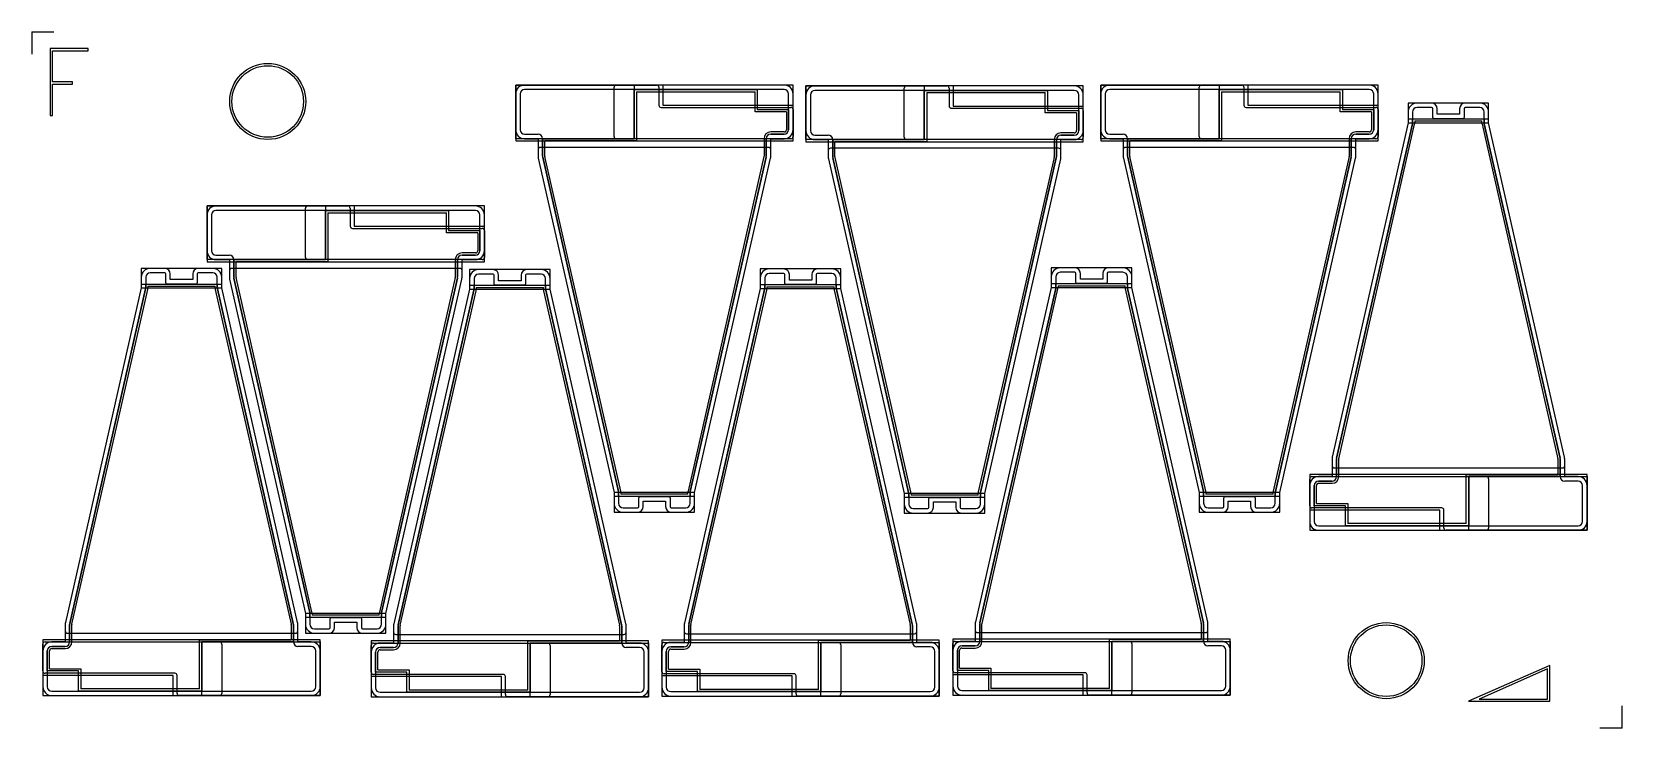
# Model space of a CAD drawing. Header units: millimetres. Extents: x 2.3 to 37.9, y 1.6 to 17.2.
import ezdxf

# ---------------------------------------------------------------- set-up
doc = ezdxf.new("R2010")
doc.units = ezdxf.units.MM
for name, color, linetype in [('COPPER_B', 211, 'Continuous'), ('HOLES', 30, 'Continuous'), ('MARKERS', 1, 'Continuous'), ('nonCond_adh_pvdf', 40, 'Continuous'), ('pvdf_raster', 112, 'Continuous'), ('PZT', 130, 'Continuous'), ('PZT_RASTER', 116, 'Continuous')]:
    doc.layers.add(name, color=color, linetype=linetype)

msp = doc.modelspace()

# ---------------------------------------------------------------- linework, layer by layer
at = {"layer": 'COPPER_B'}
for p, q in [((15.325, 14.813), (15.325, 15.913)), ((15.375, 15.963), (16.275, 15.963)), ((16.325, 15.913), (16.325, 15.513)), ((21.811, 14.794), (21.811, 15.894)), ((21.861, 15.944), (22.761, 15.944)), ((22.811, 15.894), (22.811, 15.494)), ((28.402, 14.813), (28.402, 15.913)), ((28.452, 15.963), (29.352, 15.963)), ((29.402, 15.913), (29.402, 15.513)), ((16.375, 15.463), (19.275, 15.463)), ((19.325, 15.413), (19.325, 14.813)), ((22.861, 15.444), (25.761, 15.444)), ((25.811, 15.394), (25.811, 14.794)), ((29.452, 15.463), (32.352, 15.463)), ((32.402, 15.413), (32.402, 14.813)), ((18.825, 14.763), (15.375, 14.763)), ((19.275, 14.763), (18.825, 14.763)), ((25.311, 14.744), (21.861, 14.744)), ((25.761, 14.744), (25.311, 14.744)), ((31.902, 14.763), (28.452, 14.763)), ((32.352, 14.763), (31.902, 14.763)), ((18.775, 14.568), (13.675, 14.568)), ((25.261, 14.55), (20.161, 14.55)), ((31.852, 14.569), (26.752, 14.569)), ((8.425, 12.109), (8.425, 13.209)), ((8.475, 13.259), (9.375, 13.259)), ((9.425, 13.209), (9.425, 12.809)), ((9.475, 12.759), (12.375, 12.759)), ((12.425, 12.709), (12.425, 12.109)), ((11.875, 11.864), (6.775, 11.864)), ((11.925, 12.059), (8.475, 12.059)), ((12.375, 12.059), (11.925, 12.059)), ((30.872, 6.559), (30.872, 7.159)), ((30.922, 7.209), (31.372, 7.209)), ((31.372, 7.209), (34.822, 7.209)), ((31.422, 7.403), (36.522, 7.403)), ((34.872, 7.159), (34.872, 6.059)), ((33.822, 6.509), (30.922, 6.509)), ((33.872, 6.059), (33.872, 6.459)), ((34.822, 6.009), (33.922, 6.009)), ((3.105, 3.709), (8.205, 3.709)), ((10.444, 3.682), (15.544, 3.682)), ((16.941, 3.696), (22.041, 3.696)), ((23.447, 3.721), (28.547, 3.721)), ((2.555, 2.864), (2.555, 3.464)), ((2.605, 3.514), (3.055, 3.514)), ((3.055, 3.514), (6.505, 3.514)), ((6.555, 3.464), (6.555, 2.364)), ((9.894, 2.837), (9.894, 3.437)), ((9.944, 3.487), (10.394, 3.487)), ((10.394, 3.487), (13.844, 3.487)), ((13.894, 3.437), (13.894, 2.337)), ((16.391, 2.852), (16.391, 3.452)), ((16.441, 3.502), (16.891, 3.502)), ((16.891, 3.502), (20.341, 3.502)), ((20.391, 3.452), (20.391, 2.352)), ((22.897, 2.876), (22.897, 3.476)), ((22.947, 3.526), (23.397, 3.526)), ((23.397, 3.526), (26.847, 3.526)), ((26.897, 3.476), (26.897, 2.376)), ((5.505, 2.814), (2.605, 2.814)), ((5.555, 2.364), (5.555, 2.764)), ((12.844, 2.787), (9.944, 2.787)), ((12.894, 2.337), (12.894, 2.737)), ((19.341, 2.802), (16.441, 2.802)), ((19.391, 2.352), (19.391, 2.752)), ((25.847, 2.826), (22.947, 2.826)), ((25.897, 2.376), (25.897, 2.776)), ((6.505, 2.314), (5.605, 2.314)), ((13.844, 2.287), (12.944, 2.287)), ((20.341, 2.302), (19.441, 2.302)), ((26.847, 2.326), (25.947, 2.326))]:
    msp.add_line(p, q, dxfattribs=at)
at = {"layer": 'COPPER_B', "linetype": 'Continuous', "lineweight": 25}
for p, q in [((33.072, 15.359), (33.072, 15.12)), ((34.672, 15.559), (33.272, 15.559)), ((34.872, 15.12), (34.872, 15.359)), ((33.072, 15.12), (31.376, 7.642)), ((36.567, 7.642), (34.872, 15.12)), ((13.625, 14.518), (13.625, 14.374)), ((13.63, 14.33), (15.325, 6.851)), ((17.125, 6.851), (18.82, 14.33)), ((18.825, 14.374), (18.825, 14.518)), ((20.111, 14.5), (20.111, 14.355)), ((20.116, 14.311), (21.811, 6.833)), ((23.611, 6.833), (25.306, 14.311)), ((25.311, 14.355), (25.311, 14.5)), ((26.702, 14.519), (26.702, 14.375)), ((26.707, 14.33), (28.402, 6.852)), ((30.202, 6.852), (31.897, 14.33)), ((31.902, 14.375), (31.902, 14.519)), ((6.355, 11.864), (4.955, 11.864)), ((6.725, 11.814), (6.725, 11.67)), ((11.925, 11.67), (11.925, 11.814)), ((13.694, 11.837), (12.294, 11.837)), ((20.191, 11.852), (18.791, 11.852)), ((26.697, 11.876), (25.297, 11.876)), ((4.755, 11.426), (3.06, 3.947)), ((4.755, 11.664), (4.755, 11.426)), ((6.555, 11.426), (6.555, 11.664)), ((8.25, 3.947), (6.555, 11.426)), ((6.73, 11.626), (8.425, 4.148)), ((10.225, 4.148), (11.92, 11.626)), ((12.094, 11.398), (10.399, 3.92)), ((12.094, 11.637), (12.094, 11.398)), ((13.894, 11.398), (13.894, 11.637)), ((15.589, 3.92), (13.894, 11.398)), ((18.591, 11.413), (16.896, 3.935)), ((18.591, 11.652), (18.591, 11.413)), ((20.391, 11.413), (20.391, 11.652)), ((22.086, 3.935), (20.391, 11.413)), ((25.097, 11.437), (23.402, 3.959)), ((25.097, 11.676), (25.097, 11.437)), ((26.897, 11.437), (26.897, 11.676)), ((28.592, 3.959), (26.897, 11.437)), ((31.372, 7.597), (31.372, 7.453)), ((36.572, 7.453), (36.572, 7.597)), ((15.325, 6.851), (15.325, 6.613)), ((17.125, 6.613), (17.125, 6.851)), ((21.811, 6.833), (21.811, 6.594)), ((23.611, 6.594), (23.611, 6.833)), ((28.402, 6.852), (28.402, 6.613)), ((30.202, 6.613), (30.202, 6.852)), ((15.525, 6.413), (16.925, 6.413)), ((28.602, 6.413), (30.002, 6.413)), ((22.011, 6.394), (23.411, 6.394)), ((8.425, 4.148), (8.425, 3.909)), ((10.225, 3.909), (10.225, 4.148)), ((23.397, 3.915), (23.397, 3.771)), ((28.597, 3.771), (28.597, 3.915)), ((3.055, 3.903), (3.055, 3.759)), ((8.255, 3.759), (8.255, 3.903)), ((8.625, 3.709), (10.025, 3.709)), ((10.394, 3.876), (10.394, 3.732)), ((15.594, 3.732), (15.594, 3.876)), ((16.891, 3.891), (16.891, 3.746)), ((22.091, 3.746), (22.091, 3.891))]:
    msp.add_line(p, q, dxfattribs=at)
at = {"layer": 'COPPER_B'}
for centre, start, end in [((15.375, 15.913), 90, 180), ((16.275, 15.913), 0, 90), ((21.861, 15.894), 90, 180), ((22.761, 15.894), 0, 90), ((28.452, 15.913), 90, 180), ((29.352, 15.913), 0, 90), ((16.375, 15.513), 180, 270), ((19.275, 15.413), 0, 90), ((22.861, 15.494), 180, 270), ((25.761, 15.394), 0, 90), ((29.452, 15.513), 180, 270), ((32.352, 15.413), 0, 90), ((15.375, 14.813), 180, 270), ((19.275, 14.813), 270, 0), ((21.861, 14.794), 180, 270), ((25.761, 14.794), 270, 0), ((28.452, 14.813), 180, 270), ((32.352, 14.813), 270, 0), ((18.775, 14.518), 0, 90), ((25.261, 14.5), 0, 90), ((31.852, 14.519), 0, 90), ((8.475, 13.209), 90, 180), ((9.375, 13.209), 0, 90), ((9.475, 12.809), 180, 270), ((12.375, 12.709), 0, 90), ((8.475, 12.109), 180, 270), ((12.375, 12.109), 270, 0), ((11.875, 11.814), 0, 90), ((30.922, 7.159), 90, 180), ((31.422, 7.453), 180, 270), ((34.822, 7.159), 0, 90), ((30.922, 6.559), 180, 270), ((33.822, 6.459), 0, 90), ((33.922, 6.059), 180, 270), ((34.822, 6.059), 270, 0), ((3.105, 3.759), 180, 270), ((10.444, 3.732), 180, 270), ((16.941, 3.746), 180, 270), ((23.447, 3.771), 180, 270), ((2.605, 3.464), 90, 180), ((6.505, 3.464), 0, 90), ((9.944, 3.437), 90, 180), ((13.844, 3.437), 0, 90), ((16.441, 3.452), 90, 180), ((20.341, 3.452), 0, 90), ((22.947, 3.476), 90, 180), ((26.847, 3.476), 0, 90), ((2.605, 2.864), 180, 270), ((16.441, 2.852), 180, 270), ((22.947, 2.876), 180, 270), ((5.505, 2.764), 0, 90), ((9.944, 2.837), 180, 270), ((12.844, 2.737), 0, 90), ((19.341, 2.752), 0, 90), ((25.847, 2.776), 0, 90), ((5.605, 2.364), 180, 270), ((6.505, 2.364), 270, 0), ((12.944, 2.337), 180, 270), ((13.844, 2.337), 270, 0), ((19.441, 2.352), 180, 270), ((20.341, 2.352), 270, 0), ((25.947, 2.376), 180, 270), ((26.847, 2.376), 270, 0)]:
    msp.add_arc(centre, 0.05, start, end, dxfattribs=at)
at = {"layer": 'COPPER_B', "linetype": 'Continuous', "lineweight": 25}
for centre, start, end in [((33.272, 15.359), 90, 180), ((34.672, 15.359), 0, 90), ((13.825, 14.374), 180, 192.7712), ((18.625, 14.374), 347.2288, 0), ((20.311, 14.355), 180, 192.7712), ((25.111, 14.355), 347.2288, 0), ((26.902, 14.375), 180, 192.7712), ((31.702, 14.375), 347.2288, 0), ((4.955, 11.664), 90, 180), ((6.355, 11.664), 0, 90), ((12.294, 11.637), 90, 180), ((13.694, 11.637), 0, 90), ((18.791, 11.652), 90, 180), ((20.191, 11.652), 0, 90), ((25.297, 11.676), 90, 180), ((26.697, 11.676), 0, 90), ((6.925, 11.67), 180, 192.7712), ((11.725, 11.67), 347.2288, 0), ((31.572, 7.597), 167.2288, 180), ((36.372, 7.597), 0, 12.7712), ((15.525, 6.613), 180, 270), ((16.925, 6.613), 270, 0), ((22.011, 6.594), 180, 270), ((23.411, 6.594), 270, 0), ((28.602, 6.613), 180, 270), ((30.002, 6.613), 270, 0), ((3.255, 3.903), 167.2288, 180), ((8.055, 3.903), 0, 12.7712), ((10.594, 3.876), 167.2288, 180), ((15.394, 3.876), 0, 12.7712), ((17.091, 3.891), 167.2288, 180), ((21.891, 3.891), 0, 12.7712), ((23.597, 3.915), 167.2288, 180), ((28.397, 3.915), 0, 12.7712), ((8.625, 3.909), 180, 270), ((10.025, 3.909), 270, 0)]:
    msp.add_arc(centre, 0.2, start, end, dxfattribs=at)
at = {"layer": 'COPPER_B', "lineweight": 25}
for centre, start, end in [((13.675, 14.518), 90, 180), ((20.161, 14.5), 90, 180), ((26.752, 14.519), 90, 180), ((6.775, 11.814), 90, 180), ((36.522, 7.453), 270, 0), ((8.205, 3.759), 270, 0), ((15.544, 3.732), 270, 0), ((22.041, 3.746), 270, 0), ((28.547, 3.771), 270, 0)]:
    msp.add_arc(centre, 0.05, start, end, dxfattribs=at)
at = {"layer": 'HOLES'}
for centre, radius in [((7.582, 15.595), 0.85), ((7.582, 15.595), 0.8), ((32.582, 3.095), 0.85), ((32.582, 3.095), 0.8)]:
    msp.add_circle(centre, radius, dxfattribs=at)
at = {"layer": 'MARKERS'}
for p, q in [((2.309, 17.153), (2.804, 17.153)), ((2.309, 17.153), (2.309, 16.651)), ((2.718, 16.781), (2.718, 15.281)), ((3.568, 16.781), (2.718, 16.781)), ((2.768, 16.031), (2.768, 16.731)), ((2.768, 16.731), (3.568, 16.731)), ((3.568, 16.731), (3.568, 16.781)), ((3.218, 16.031), (2.768, 16.031)), ((3.218, 15.981), (3.218, 16.031)), ((2.768, 15.281), (2.768, 15.981)), ((2.768, 15.981), (3.218, 15.981)), ((2.718, 15.281), (2.768, 15.281)), ((36.239, 2.986), (34.424, 2.186)), ((36.189, 2.909), (34.662, 2.236)), ((36.189, 2.236), (36.189, 2.909)), ((36.239, 2.186), (36.239, 2.986)), ((34.424, 2.186), (36.239, 2.186)), ((34.662, 2.236), (36.189, 2.236)), ((37.857, 1.585), (37.857, 2.085)), ((37.857, 1.585), (37.357, 1.585))]:
    msp.add_line(p, q, dxfattribs=at)
at = {"layer": 'nonCond_adh_pvdf'}
for p, q in [((13.125, 14.763), (13.125, 15.963)), ((13.125, 15.963), (15.77, 15.963)), ((15.77, 15.963), (15.77, 14.763)), ((19.325, 15.963), (16.415, 15.963)), ((16.415, 15.963), (16.415, 15.513)), ((19.325, 15.513), (19.325, 15.963)), ((19.611, 14.744), (19.611, 15.944)), ((19.611, 15.944), (22.256, 15.944)), ((22.256, 15.944), (22.256, 14.744)), ((25.811, 15.944), (22.901, 15.944)), ((22.901, 15.944), (22.901, 15.494)), ((25.811, 15.494), (25.811, 15.944)), ((26.202, 14.763), (26.202, 15.963)), ((26.202, 15.963), (28.847, 15.963)), ((28.847, 15.963), (28.847, 14.763)), ((32.402, 15.963), (29.492, 15.963)), ((29.492, 15.963), (29.492, 15.513)), ((32.402, 15.513), (32.402, 15.963)), ((16.415, 15.513), (19.325, 15.513)), ((22.901, 15.494), (25.811, 15.494)), ((29.492, 15.513), (32.402, 15.513)), ((15.77, 14.763), (13.125, 14.763)), ((22.256, 14.744), (19.611, 14.744)), ((28.847, 14.763), (26.202, 14.763)), ((6.225, 12.059), (6.225, 13.259)), ((6.225, 13.259), (8.87, 13.259)), ((8.87, 13.259), (8.87, 12.059)), ((12.425, 13.259), (9.514, 13.259)), ((9.514, 13.259), (9.514, 12.809)), ((12.425, 12.809), (12.425, 13.259)), ((9.514, 12.809), (12.425, 12.809)), ((8.87, 12.059), (6.225, 12.059)), ((34.427, 7.209), (37.072, 7.209)), ((34.427, 6.009), (34.427, 7.209)), ((37.072, 7.209), (37.072, 6.009)), ((33.782, 6.459), (30.872, 6.459)), ((30.872, 6.459), (30.872, 6.009)), ((33.782, 6.009), (33.782, 6.459)), ((30.872, 6.009), (33.782, 6.009)), ((37.072, 6.009), (34.427, 6.009)), ((6.11, 3.514), (8.755, 3.514)), ((6.11, 2.314), (6.11, 3.514)), ((8.755, 3.514), (8.755, 2.314)), ((13.449, 3.487), (16.094, 3.487)), ((13.449, 2.287), (13.449, 3.487)), ((16.094, 3.487), (16.094, 2.287)), ((19.946, 3.502), (22.591, 3.502)), ((19.946, 2.302), (19.946, 3.502)), ((22.591, 3.502), (22.591, 2.302)), ((26.452, 3.526), (29.097, 3.526)), ((26.452, 2.326), (26.452, 3.526)), ((29.097, 3.526), (29.097, 2.326)), ((5.465, 2.764), (2.555, 2.764)), ((2.555, 2.764), (2.555, 2.314)), ((5.465, 2.314), (5.465, 2.764)), ((12.804, 2.737), (9.894, 2.737)), ((9.894, 2.737), (9.894, 2.287)), ((12.804, 2.287), (12.804, 2.737)), ((19.301, 2.752), (16.391, 2.752)), ((16.391, 2.752), (16.391, 2.302)), ((19.301, 2.302), (19.301, 2.752)), ((25.808, 2.776), (22.897, 2.776)), ((22.897, 2.776), (22.897, 2.326)), ((25.808, 2.326), (25.808, 2.776)), ((2.555, 2.314), (5.465, 2.314)), ((8.755, 2.314), (6.11, 2.314)), ((9.894, 2.287), (12.804, 2.287)), ((16.094, 2.287), (13.449, 2.287)), ((16.391, 2.302), (19.301, 2.302)), ((22.591, 2.302), (19.946, 2.302)), ((22.897, 2.326), (25.808, 2.326)), ((29.097, 2.326), (26.452, 2.326))]:
    msp.add_line(p, q, dxfattribs=at)
for points in [[(33.072, 15.207), (34.872, 15.207), (34.872, 15.559), (33.072, 15.559)], [(4.755, 11.513), (6.555, 11.513), (6.555, 11.864), (4.755, 11.864)], [(12.094, 11.486), (13.894, 11.486), (13.894, 11.837), (12.094, 11.837)], [(18.591, 11.501), (20.391, 11.501), (20.391, 11.852), (18.591, 11.852)], [(25.097, 11.525), (26.897, 11.525), (26.897, 11.876), (25.097, 11.876)], [(17.125, 6.764), (15.325, 6.764), (15.325, 6.413), (17.125, 6.413)], [(30.202, 6.765), (28.402, 6.765), (28.402, 6.413), (30.202, 6.413)], [(23.611, 6.745), (21.811, 6.745), (21.811, 6.394), (23.611, 6.394)], [(10.225, 4.06), (8.425, 4.06), (8.425, 3.709), (10.225, 3.709)]]:
    msp.add_lwpolyline(points, close=True, dxfattribs=at)
at = {"layer": 'pvdf_raster', "linetype": 'Continuous', "lineweight": 25}
for p, q in [((15.77, 15.863), (18.525, 15.863)), ((15.825, 15.813), (18.475, 15.813)), ((22.256, 15.844), (25.011, 15.844)), ((22.311, 15.794), (24.961, 15.794)), ((28.847, 15.863), (31.602, 15.863)), ((28.902, 15.813), (31.552, 15.813)), ((19.175, 15.363), (19.175, 14.963)), ((19.225, 15.413), (19.225, 14.963)), ((25.661, 15.344), (25.661, 14.944)), ((25.711, 15.394), (25.711, 14.944)), ((32.252, 15.363), (32.252, 14.963)), ((32.302, 15.413), (32.302, 14.963)), ((31.474, 7.62), (33.169, 15.098)), ((31.523, 7.609), (33.218, 15.087)), ((33.172, 15.209), (34.772, 15.209)), ((33.172, 15.12), (33.172, 15.209)), ((33.222, 15.159), (34.722, 15.159)), ((34.725, 15.087), (36.42, 7.609)), ((34.772, 15.209), (34.772, 15.12)), ((34.774, 15.098), (36.469, 7.62)), ((13.725, 14.374), (13.725, 14.763)), ((13.775, 14.374), (13.775, 14.713)), ((18.675, 14.763), (18.675, 14.374)), ((18.725, 14.763), (18.725, 14.374)), ((19.125, 14.913), (18.825, 14.913)), ((19.125, 14.863), (18.825, 14.863)), ((20.211, 14.355), (20.211, 14.744)), ((20.261, 14.355), (20.261, 14.694)), ((25.161, 14.744), (25.161, 14.355)), ((25.211, 14.744), (25.211, 14.355)), ((25.611, 14.894), (25.311, 14.894)), ((25.611, 14.844), (25.311, 14.844)), ((26.802, 14.375), (26.802, 14.763)), ((26.852, 14.375), (26.852, 14.713)), ((31.752, 14.763), (31.752, 14.375)), ((31.802, 14.763), (31.802, 14.375)), ((32.202, 14.913), (31.902, 14.913)), ((32.202, 14.863), (31.902, 14.863)), ((15.423, 6.873), (13.728, 14.352)), ((15.471, 6.884), (13.776, 14.363)), ((18.674, 14.363), (16.979, 6.884)), ((18.723, 14.352), (17.028, 6.873)), ((21.908, 6.855), (20.213, 14.333)), ((21.957, 6.866), (20.262, 14.344)), ((25.16, 14.344), (23.465, 6.866)), ((25.208, 14.333), (23.513, 6.855)), ((28.499, 6.874), (26.804, 14.352)), ((28.548, 6.885), (26.853, 14.363)), ((31.751, 14.363), (30.056, 6.885)), ((31.799, 14.352), (30.104, 6.874)), ((8.87, 13.159), (11.625, 13.159)), ((8.925, 13.109), (11.575, 13.109)), ((12.275, 12.659), (12.275, 12.259)), ((12.325, 12.709), (12.325, 12.259)), ((12.225, 12.209), (11.925, 12.209)), ((12.225, 12.159), (11.925, 12.159)), ((6.825, 11.67), (6.825, 12.059)), ((6.875, 11.67), (6.875, 12.009)), ((11.775, 12.059), (11.775, 11.67)), ((11.825, 12.059), (11.825, 11.67)), ((3.158, 3.925), (4.853, 11.404)), ((3.206, 3.914), (4.901, 11.393)), ((4.855, 11.514), (6.455, 11.514)), ((4.855, 11.426), (4.855, 11.514)), ((4.905, 11.464), (6.405, 11.464)), ((6.409, 11.393), (8.104, 3.914)), ((6.455, 11.514), (6.455, 11.426)), ((6.458, 11.404), (8.153, 3.925)), ((8.522, 4.17), (6.827, 11.648)), ((8.571, 4.181), (6.876, 11.659)), ((11.773, 11.659), (10.078, 4.181)), ((11.822, 11.648), (10.127, 4.17)), ((10.496, 3.898), (12.192, 11.376)), ((12.194, 11.487), (13.794, 11.487)), ((12.194, 11.398), (12.194, 11.487)), ((12.244, 11.437), (13.744, 11.437)), ((13.794, 11.487), (13.794, 11.398)), ((13.796, 11.376), (15.492, 3.898)), ((16.993, 3.913), (18.688, 11.391)), ((17.042, 3.902), (18.737, 11.38)), ((18.691, 11.502), (20.291, 11.502)), ((18.691, 11.413), (18.691, 11.502)), ((18.741, 11.452), (20.241, 11.452)), ((20.244, 11.38), (21.939, 3.902)), ((20.291, 11.502), (20.291, 11.413)), ((20.293, 11.391), (21.988, 3.913)), ((23.5, 3.937), (25.195, 11.415)), ((23.549, 3.926), (25.244, 11.404)), ((25.197, 11.526), (26.797, 11.526)), ((25.197, 11.437), (25.197, 11.526)), ((25.247, 11.476), (26.747, 11.476)), ((26.751, 11.404), (28.446, 3.926)), ((26.797, 11.526), (26.797, 11.437)), ((26.8, 11.415), (28.495, 3.937)), ((10.545, 3.887), (12.24, 11.365)), ((13.748, 11.365), (15.443, 3.887)), ((31.472, 7.209), (31.472, 7.597)), ((31.522, 7.209), (31.522, 7.597)), ((36.422, 7.597), (36.422, 7.259)), ((36.472, 7.597), (36.472, 7.209)), ((15.425, 6.763), (15.425, 6.851)), ((17.025, 6.763), (15.425, 6.763)), ((16.975, 6.813), (15.475, 6.813)), ((17.025, 6.851), (17.025, 6.763)), ((21.911, 6.744), (21.911, 6.833)), ((23.461, 6.794), (21.961, 6.794)), ((23.511, 6.833), (23.511, 6.744)), ((28.502, 6.763), (28.502, 6.852)), ((30.102, 6.763), (28.502, 6.763)), ((30.052, 6.813), (28.552, 6.813)), ((30.102, 6.852), (30.102, 6.763)), ((30.972, 6.559), (30.972, 7.009)), ((31.022, 6.609), (31.022, 7.009)), ((31.072, 7.109), (31.372, 7.109)), ((31.072, 7.059), (31.372, 7.059)), ((23.511, 6.744), (21.911, 6.744)), ((34.427, 6.109), (31.672, 6.109)), ((34.372, 6.159), (31.722, 6.159)), ((8.525, 4.059), (8.525, 4.148)), ((10.125, 4.059), (8.525, 4.059)), ((10.075, 4.109), (8.575, 4.109)), ((10.125, 4.148), (10.125, 4.059)), ((23.497, 3.526), (23.497, 3.915)), ((23.547, 3.526), (23.547, 3.915)), ((28.447, 3.915), (28.447, 3.576)), ((28.497, 3.915), (28.497, 3.526)), ((3.155, 3.514), (3.155, 3.903)), ((3.205, 3.514), (3.205, 3.903)), ((8.105, 3.903), (8.105, 3.564)), ((8.155, 3.903), (8.155, 3.514)), ((10.494, 3.487), (10.494, 3.876)), ((10.544, 3.487), (10.544, 3.876)), ((15.444, 3.876), (15.444, 3.537)), ((15.494, 3.876), (15.494, 3.487)), ((16.991, 3.502), (16.991, 3.891)), ((17.041, 3.502), (17.041, 3.891)), ((21.941, 3.891), (21.941, 3.552)), ((21.991, 3.891), (21.991, 3.502)), ((2.655, 2.864), (2.655, 3.314)), ((2.705, 2.914), (2.705, 3.314)), ((2.755, 3.414), (3.055, 3.414)), ((2.755, 3.364), (3.055, 3.364)), ((9.994, 2.837), (9.994, 3.287)), ((10.044, 2.887), (10.044, 3.287)), ((10.094, 3.387), (10.394, 3.387)), ((10.094, 3.337), (10.394, 3.337)), ((16.491, 2.852), (16.491, 3.302)), ((16.541, 2.902), (16.541, 3.302)), ((16.591, 3.402), (16.891, 3.402)), ((16.591, 3.352), (16.891, 3.352)), ((22.997, 2.876), (22.997, 3.326)), ((23.047, 2.926), (23.047, 3.326)), ((23.097, 3.426), (23.397, 3.426)), ((23.097, 3.376), (23.397, 3.376)), ((6.11, 2.414), (3.355, 2.414)), ((6.055, 2.464), (3.405, 2.464)), ((13.449, 2.387), (10.694, 2.387)), ((13.394, 2.437), (10.744, 2.437)), ((19.946, 2.402), (17.191, 2.402)), ((19.891, 2.452), (17.241, 2.452)), ((26.452, 2.426), (23.697, 2.426)), ((26.397, 2.476), (23.747, 2.476))]:
    msp.add_line(p, q, dxfattribs=at)
at = {"layer": 'pvdf_raster'}
for p, q in [((15.77, 14.763), (15.77, 15.863)), ((15.825, 15.813), (15.825, 14.763)), ((18.475, 15.363), (18.475, 15.813)), ((18.525, 15.863), (18.525, 15.413)), ((22.256, 14.744), (22.256, 15.844)), ((22.311, 15.794), (22.311, 14.744)), ((24.961, 15.344), (24.961, 15.794)), ((25.011, 15.844), (25.011, 15.394)), ((28.847, 14.763), (28.847, 15.863)), ((28.902, 15.813), (28.902, 14.763)), ((31.552, 15.363), (31.552, 15.813)), ((31.602, 15.863), (31.602, 15.413)), ((19.175, 15.363), (18.475, 15.363)), ((18.525, 15.413), (19.225, 15.413)), ((25.661, 15.344), (24.961, 15.344)), ((25.011, 15.394), (25.711, 15.394)), ((32.252, 15.363), (31.552, 15.363)), ((31.602, 15.413), (32.302, 15.413)), ((33.222, 15.159), (33.222, 15.12)), ((34.722, 15.12), (34.722, 15.159)), ((13.725, 14.763), (15.77, 14.763)), ((15.825, 14.713), (13.775, 14.713)), ((15.825, 14.763), (15.825, 14.713)), ((20.211, 14.744), (22.256, 14.744)), ((22.311, 14.694), (20.261, 14.694)), ((22.311, 14.744), (22.311, 14.694)), ((26.802, 14.763), (28.847, 14.763)), ((28.902, 14.713), (26.852, 14.713)), ((28.902, 14.763), (28.902, 14.713)), ((8.87, 12.059), (8.87, 13.159)), ((11.625, 13.159), (11.625, 12.709)), ((8.925, 13.109), (8.925, 12.059)), ((11.575, 12.659), (11.575, 13.109)), ((12.275, 12.659), (11.575, 12.659)), ((11.625, 12.709), (12.325, 12.709)), ((6.825, 12.059), (8.87, 12.059)), ((8.925, 12.009), (6.875, 12.009)), ((8.925, 12.059), (8.925, 12.009)), ((4.905, 11.464), (4.905, 11.426)), ((6.405, 11.426), (6.405, 11.464)), ((12.244, 11.437), (12.244, 11.398)), ((13.744, 11.398), (13.744, 11.437)), ((18.741, 11.452), (18.741, 11.413)), ((20.241, 11.413), (20.241, 11.452)), ((25.247, 11.476), (25.247, 11.437)), ((26.747, 11.437), (26.747, 11.476)), ((34.372, 7.209), (34.372, 7.259)), ((34.372, 7.259), (36.422, 7.259)), ((34.372, 6.159), (34.372, 7.209)), ((36.472, 7.209), (34.427, 7.209)), ((34.427, 7.209), (34.427, 6.109)), ((15.475, 6.851), (15.475, 6.813)), ((16.975, 6.813), (16.975, 6.851)), ((21.961, 6.833), (21.961, 6.794)), ((23.461, 6.794), (23.461, 6.833)), ((28.552, 6.852), (28.552, 6.813)), ((30.052, 6.813), (30.052, 6.852)), ((31.672, 6.559), (30.972, 6.559)), ((31.022, 6.609), (31.722, 6.609)), ((31.672, 6.109), (31.672, 6.559)), ((31.722, 6.609), (31.722, 6.159)), ((8.575, 4.148), (8.575, 4.109)), ((10.075, 4.109), (10.075, 4.148)), ((6.055, 3.514), (6.055, 3.564)), ((6.055, 3.564), (8.105, 3.564)), ((26.397, 3.526), (26.397, 3.576)), ((26.397, 3.576), (28.447, 3.576)), ((6.055, 2.464), (6.055, 3.514)), ((8.155, 3.514), (6.11, 3.514)), ((6.11, 3.514), (6.11, 2.414)), ((13.394, 3.487), (13.394, 3.537)), ((13.394, 3.537), (15.444, 3.537)), ((13.394, 2.437), (13.394, 3.487)), ((15.494, 3.487), (13.449, 3.487)), ((13.449, 3.487), (13.449, 2.387)), ((19.891, 3.502), (19.891, 3.552)), ((19.891, 3.552), (21.941, 3.552)), ((19.891, 2.452), (19.891, 3.502)), ((21.991, 3.502), (19.946, 3.502)), ((19.946, 3.502), (19.946, 2.402)), ((26.397, 2.476), (26.397, 3.526)), ((28.497, 3.526), (26.452, 3.526)), ((26.452, 3.526), (26.452, 2.426)), ((3.355, 2.864), (2.655, 2.864)), ((2.705, 2.914), (3.405, 2.914)), ((3.355, 2.414), (3.355, 2.864)), ((3.405, 2.914), (3.405, 2.464)), ((10.044, 2.887), (10.744, 2.887)), ((10.744, 2.887), (10.744, 2.437)), ((17.191, 2.852), (16.491, 2.852)), ((16.541, 2.902), (17.241, 2.902)), ((17.191, 2.402), (17.191, 2.852)), ((17.241, 2.902), (17.241, 2.452)), ((23.697, 2.876), (22.997, 2.876)), ((23.047, 2.926), (23.747, 2.926)), ((23.697, 2.426), (23.697, 2.876)), ((23.747, 2.926), (23.747, 2.476)), ((10.694, 2.837), (9.994, 2.837)), ((10.694, 2.387), (10.694, 2.837))]:
    msp.add_line(p, q, dxfattribs=at)
at = {"layer": 'pvdf_raster', "linetype": 'Continuous', "lineweight": 25}
for centre, radius, start, end in [((19.125, 14.963), 0.1, 270, 0), ((19.125, 14.963), 0.05, 270, 0), ((25.611, 14.944), 0.1, 270, 0), ((25.611, 14.944), 0.05, 270, 0), ((32.202, 14.963), 0.1, 270, 0), ((32.202, 14.963), 0.05, 270, 0), ((33.072, 15.12), 0.1, 347.2288, 0), ((33.072, 15.12), 0.15, 347.2288, 0), ((34.872, 15.12), 0.15, 180, 192.7712), ((34.872, 15.12), 0.1, 180, 192.7712), ((18.825, 14.763), 0.15, 90, 180), ((18.825, 14.763), 0.1, 90, 180), ((25.311, 14.744), 0.15, 90, 180), ((25.311, 14.744), 0.1, 90, 180), ((31.902, 14.763), 0.15, 90, 180), ((31.902, 14.763), 0.1, 90, 180), ((13.825, 14.374), 0.1, 180, 192.7712), ((13.825, 14.374), 0.05, 180, 192.7712), ((18.625, 14.374), 0.05, 347.2288, 0), ((18.625, 14.374), 0.1, 347.2288, 0), ((20.311, 14.355), 0.1, 180, 192.7712), ((20.311, 14.355), 0.05, 180, 192.7712), ((25.111, 14.355), 0.05, 347.2288, 0), ((25.111, 14.355), 0.1, 347.2288, 0), ((26.902, 14.375), 0.1, 180, 192.7712), ((26.902, 14.375), 0.05, 180, 192.7712), ((31.702, 14.375), 0.05, 347.2288, 0), ((31.702, 14.375), 0.1, 347.2288, 0), ((11.925, 12.059), 0.15, 90, 180), ((11.925, 12.059), 0.1, 90, 180), ((12.225, 12.259), 0.1, 270, 0), ((12.225, 12.259), 0.05, 270, 0), ((4.755, 11.426), 0.1, 347.2288, 0), ((4.755, 11.426), 0.15, 347.2288, 0), ((6.555, 11.426), 0.15, 180, 192.7712), ((6.555, 11.426), 0.1, 180, 192.7712), ((6.925, 11.67), 0.1, 180, 192.7712), ((6.925, 11.67), 0.05, 180, 192.7712), ((11.725, 11.67), 0.05, 347.2288, 0), ((11.725, 11.67), 0.1, 347.2288, 0), ((12.094, 11.398), 0.1, 347.2288, 0), ((12.094, 11.398), 0.15, 347.2288, 0), ((13.894, 11.398), 0.15, 180, 192.7712), ((13.894, 11.398), 0.1, 180, 192.7712), ((18.591, 11.413), 0.1, 347.2288, 0), ((18.591, 11.413), 0.15, 347.2288, 0), ((20.391, 11.413), 0.15, 180, 192.7712), ((20.391, 11.413), 0.1, 180, 192.7712), ((25.097, 11.437), 0.1, 347.2288, 0), ((25.097, 11.437), 0.15, 347.2288, 0), ((26.897, 11.437), 0.15, 180, 192.7712), ((26.897, 11.437), 0.1, 180, 192.7712), ((31.572, 7.597), 0.1, 167.2288, 180), ((31.572, 7.597), 0.05, 167.2288, 180), ((36.372, 7.597), 0.05, 0, 12.7712), ((36.372, 7.597), 0.1, 0, 12.7712), ((31.372, 7.209), 0.1, 270, 0), ((31.372, 7.209), 0.15, 270, 0), ((15.325, 6.851), 0.1, 0, 12.7712), ((15.325, 6.851), 0.15, 0, 12.7712), ((17.125, 6.851), 0.15, 167.2288, 180), ((17.125, 6.851), 0.1, 167.2288, 180), ((21.811, 6.833), 0.1, 0, 12.7712), ((21.811, 6.833), 0.15, 0, 12.7712), ((23.611, 6.833), 0.15, 167.2288, 180), ((23.611, 6.833), 0.1, 167.2288, 180), ((28.402, 6.852), 0.1, 0, 12.7712), ((28.402, 6.852), 0.15, 0, 12.7712), ((30.202, 6.852), 0.15, 167.2288, 180), ((30.202, 6.852), 0.1, 167.2288, 180), ((31.072, 7.009), 0.1, 90, 180), ((31.072, 7.009), 0.05, 90, 180), ((3.255, 3.903), 0.1, 167.2288, 180), ((3.255, 3.903), 0.05, 167.2288, 180), ((8.055, 3.903), 0.05, 0, 12.7712), ((8.055, 3.903), 0.1, 0, 12.7712), ((8.425, 4.148), 0.1, 0, 12.7712), ((8.425, 4.148), 0.15, 0, 12.7712), ((10.225, 4.148), 0.15, 167.2288, 180), ((10.225, 4.148), 0.1, 167.2288, 180), ((17.091, 3.891), 0.1, 167.2288, 180), ((21.891, 3.891), 0.1, 0, 12.7712), ((23.597, 3.915), 0.1, 167.2288, 180), ((23.597, 3.915), 0.05, 167.2288, 180), ((28.397, 3.915), 0.05, 0, 12.7712), ((28.397, 3.915), 0.1, 0, 12.7712), ((10.594, 3.876), 0.1, 167.2288, 180), ((10.594, 3.876), 0.05, 167.2288, 180), ((15.394, 3.876), 0.05, 0, 12.7712), ((15.394, 3.876), 0.1, 0, 12.7712), ((17.091, 3.891), 0.05, 167.2288, 180), ((21.891, 3.891), 0.05, 0, 12.7712), ((2.755, 3.314), 0.1, 90, 180), ((2.755, 3.314), 0.05, 90, 180), ((3.055, 3.514), 0.1, 270, 0), ((3.055, 3.514), 0.15, 270, 0), ((10.094, 3.287), 0.1, 90, 180), ((10.094, 3.287), 0.05, 90, 180), ((10.394, 3.487), 0.1, 270, 0), ((10.394, 3.487), 0.15, 270, 0), ((16.591, 3.302), 0.1, 90, 180), ((16.591, 3.302), 0.05, 90, 180), ((16.891, 3.502), 0.1, 270, 0), ((16.891, 3.502), 0.15, 270, 0), ((23.097, 3.326), 0.1, 90, 180), ((23.097, 3.326), 0.05, 90, 180), ((23.397, 3.526), 0.1, 270, 0), ((23.397, 3.526), 0.15, 270, 0)]:
    msp.add_arc(centre, radius, start, end, dxfattribs=at)
at = {"layer": 'PZT', "linetype": 'Continuous', "lineweight": 25}
for p, q in [((13.125, 15.763), (13.125, 14.963)), ((13.225, 15.763), (13.225, 14.963)), ((19.125, 15.963), (13.325, 15.963)), ((19.125, 15.863), (13.325, 15.863)), ((19.225, 14.963), (19.225, 15.763)), ((19.325, 14.963), (19.325, 15.763)), ((19.611, 15.744), (19.611, 14.944)), ((19.711, 15.744), (19.711, 14.944)), ((25.611, 15.944), (19.811, 15.944)), ((25.611, 15.844), (19.811, 15.844)), ((25.711, 14.944), (25.711, 15.744)), ((25.811, 14.944), (25.811, 15.744)), ((26.202, 15.763), (26.202, 14.963)), ((26.302, 15.763), (26.302, 14.963)), ((32.202, 15.963), (26.402, 15.963)), ((32.202, 15.863), (26.402, 15.863)), ((32.302, 14.963), (32.302, 15.763)), ((32.402, 14.963), (32.402, 15.763)), ((33.072, 15.359), (33.072, 15.12)), ((33.172, 15.359), (33.172, 15.12)), ((33.597, 15.559), (33.272, 15.559)), ((33.597, 15.459), (33.272, 15.459)), ((33.622, 15.234), (33.622, 15.434)), ((33.722, 15.309), (33.722, 15.434)), ((34.222, 15.309), (33.722, 15.309)), ((34.222, 15.434), (34.222, 15.309)), ((34.322, 15.434), (34.322, 15.234)), ((34.672, 15.559), (34.347, 15.559)), ((34.672, 15.459), (34.347, 15.459)), ((34.772, 15.12), (34.772, 15.359)), ((34.872, 15.12), (34.872, 15.359)), ((33.072, 15.12), (31.376, 7.642)), ((33.169, 15.098), (31.474, 7.62)), ((34.297, 15.209), (33.647, 15.209)), ((36.469, 7.62), (34.774, 15.098)), ((36.567, 7.642), (34.872, 15.12)), ((13.325, 14.863), (13.625, 14.863)), ((13.325, 14.763), (13.625, 14.763)), ((13.625, 14.763), (13.625, 14.374)), ((13.725, 14.763), (13.725, 14.374)), ((18.725, 14.374), (18.725, 14.763)), ((18.825, 14.863), (19.125, 14.863)), ((18.825, 14.763), (19.125, 14.763)), ((18.825, 14.374), (18.825, 14.763)), ((19.811, 14.844), (20.111, 14.844)), ((19.811, 14.744), (20.111, 14.744)), ((20.111, 14.744), (20.111, 14.355)), ((20.211, 14.744), (20.211, 14.355)), ((25.211, 14.355), (25.211, 14.744)), ((25.311, 14.844), (25.611, 14.844)), ((25.311, 14.744), (25.611, 14.744)), ((25.311, 14.355), (25.311, 14.744)), ((26.402, 14.863), (26.702, 14.863)), ((26.402, 14.763), (26.702, 14.763)), ((26.702, 14.763), (26.702, 14.375)), ((26.802, 14.763), (26.802, 14.375)), ((31.802, 14.375), (31.802, 14.763)), ((31.902, 14.863), (32.202, 14.863)), ((31.902, 14.763), (32.202, 14.763)), ((31.902, 14.375), (31.902, 14.763)), ((13.63, 14.33), (15.325, 6.851)), ((13.728, 14.352), (15.423, 6.873)), ((17.028, 6.873), (18.723, 14.352)), ((17.125, 6.851), (18.82, 14.33)), ((20.116, 14.311), (21.811, 6.833)), ((20.213, 14.333), (21.908, 6.855)), ((23.513, 6.855), (25.208, 14.333)), ((23.611, 6.833), (25.306, 14.311)), ((26.707, 14.33), (28.402, 6.852)), ((26.804, 14.352), (28.499, 6.874)), ((30.104, 6.874), (31.799, 14.352)), ((30.202, 6.852), (31.897, 14.33)), ((12.225, 13.259), (6.425, 13.259)), ((12.225, 13.159), (6.425, 13.159)), ((6.225, 13.059), (6.225, 12.259)), ((6.325, 13.059), (6.325, 12.259)), ((12.325, 12.259), (12.325, 13.059)), ((12.425, 12.259), (12.425, 13.059)), ((6.425, 12.159), (6.725, 12.159)), ((11.925, 12.159), (12.225, 12.159)), ((5.28, 11.864), (4.955, 11.864)), ((5.28, 11.764), (4.955, 11.764)), ((5.305, 11.539), (5.305, 11.739)), ((5.405, 11.614), (5.405, 11.739)), ((5.905, 11.739), (5.905, 11.614)), ((6.005, 11.739), (6.005, 11.539)), ((6.355, 11.864), (6.03, 11.864)), ((6.355, 11.764), (6.03, 11.764)), ((6.425, 12.059), (6.725, 12.059)), ((6.725, 12.059), (6.725, 11.67)), ((6.825, 12.059), (6.825, 11.67)), ((11.825, 11.67), (11.825, 12.059)), ((11.925, 12.059), (12.225, 12.059)), ((11.925, 11.67), (11.925, 12.059)), ((12.619, 11.837), (12.294, 11.837)), ((12.619, 11.737), (12.294, 11.737)), ((13.694, 11.837), (13.369, 11.837)), ((13.694, 11.737), (13.369, 11.737)), ((19.116, 11.852), (18.791, 11.852)), ((19.116, 11.752), (18.791, 11.752)), ((20.191, 11.852), (19.866, 11.852)), ((20.191, 11.752), (19.866, 11.752)), ((25.622, 11.876), (25.297, 11.876)), ((25.622, 11.776), (25.297, 11.776)), ((25.647, 11.551), (25.647, 11.751)), ((25.747, 11.626), (25.747, 11.751)), ((26.247, 11.751), (26.247, 11.626)), ((26.347, 11.751), (26.347, 11.551)), ((26.697, 11.876), (26.372, 11.876)), ((26.697, 11.776), (26.372, 11.776)), ((4.755, 11.426), (3.06, 3.947)), ((4.853, 11.404), (3.158, 3.925)), ((4.755, 11.664), (4.755, 11.426)), ((4.855, 11.664), (4.855, 11.426)), ((5.98, 11.514), (5.33, 11.514)), ((5.905, 11.614), (5.405, 11.614)), ((6.455, 11.426), (6.455, 11.664)), ((8.153, 3.925), (6.458, 11.404)), ((6.555, 11.426), (6.555, 11.664)), ((8.25, 3.947), (6.555, 11.426)), ((6.73, 11.626), (8.425, 4.148)), ((6.827, 11.648), (8.522, 4.17)), ((10.127, 4.17), (11.822, 11.648)), ((10.225, 4.148), (11.92, 11.626)), ((12.094, 11.398), (10.399, 3.92)), ((12.192, 11.376), (10.496, 3.898)), ((12.094, 11.637), (12.094, 11.398)), ((12.194, 11.637), (12.194, 11.398)), ((12.644, 11.512), (12.644, 11.712)), ((13.319, 11.487), (12.669, 11.487)), ((12.744, 11.587), (12.744, 11.712)), ((13.244, 11.587), (12.744, 11.587)), ((13.244, 11.712), (13.244, 11.587)), ((13.344, 11.712), (13.344, 11.512)), ((13.794, 11.398), (13.794, 11.637)), ((15.492, 3.898), (13.796, 11.376)), ((13.894, 11.398), (13.894, 11.637)), ((15.589, 3.92), (13.894, 11.398)), ((18.591, 11.413), (16.896, 3.935)), ((18.688, 11.391), (16.993, 3.913)), ((18.591, 11.652), (18.591, 11.413)), ((18.691, 11.652), (18.691, 11.413)), ((19.141, 11.527), (19.141, 11.727)), ((19.816, 11.502), (19.166, 11.502)), ((19.241, 11.602), (19.241, 11.727)), ((19.741, 11.602), (19.241, 11.602)), ((19.741, 11.727), (19.741, 11.602)), ((19.841, 11.727), (19.841, 11.527)), ((20.291, 11.413), (20.291, 11.652)), ((21.988, 3.913), (20.293, 11.391)), ((20.391, 11.413), (20.391, 11.652)), ((22.086, 3.935), (20.391, 11.413)), ((25.097, 11.437), (23.402, 3.959)), ((25.195, 11.415), (23.5, 3.937)), ((25.097, 11.676), (25.097, 11.437)), ((25.197, 11.676), (25.197, 11.437)), ((26.322, 11.526), (25.672, 11.526)), ((26.247, 11.626), (25.747, 11.626)), ((26.797, 11.437), (26.797, 11.676)), ((28.495, 3.937), (26.8, 11.415)), ((26.897, 11.437), (26.897, 11.676)), ((28.592, 3.959), (26.897, 11.437)), ((31.372, 7.597), (31.372, 7.209)), ((31.472, 7.597), (31.472, 7.209)), ((36.472, 7.209), (36.472, 7.597)), ((36.572, 7.209), (36.572, 7.597)), ((31.372, 7.209), (31.072, 7.209)), ((36.872, 7.209), (36.572, 7.209)), ((15.325, 6.851), (15.325, 6.613)), ((15.425, 6.851), (15.425, 6.613)), ((15.9, 6.763), (16.55, 6.763)), ((17.025, 6.613), (17.025, 6.851)), ((17.125, 6.613), (17.125, 6.851)), ((21.811, 6.833), (21.811, 6.594)), ((21.911, 6.833), (21.911, 6.594)), ((23.511, 6.594), (23.511, 6.833)), ((23.611, 6.594), (23.611, 6.833)), ((28.402, 6.852), (28.402, 6.613)), ((28.502, 6.852), (28.502, 6.613)), ((28.977, 6.763), (29.627, 6.763)), ((30.102, 6.613), (30.102, 6.852)), ((30.202, 6.613), (30.202, 6.852)), ((30.872, 7.009), (30.872, 6.209)), ((30.972, 7.009), (30.972, 6.209)), ((31.372, 7.109), (31.072, 7.109)), ((36.872, 7.109), (36.572, 7.109)), ((36.972, 6.209), (36.972, 7.009)), ((37.072, 6.209), (37.072, 7.009)), ((15.525, 6.513), (15.85, 6.513)), ((15.525, 6.413), (15.85, 6.413)), ((15.875, 6.538), (15.875, 6.738)), ((15.975, 6.663), (16.475, 6.663)), ((15.975, 6.538), (15.975, 6.663)), ((16.475, 6.663), (16.475, 6.538)), ((16.575, 6.738), (16.575, 6.538)), ((16.6, 6.513), (16.925, 6.513)), ((16.6, 6.413), (16.925, 6.413)), ((22.011, 6.494), (22.336, 6.494)), ((22.361, 6.519), (22.361, 6.719)), ((22.386, 6.744), (23.036, 6.744)), ((22.461, 6.644), (22.961, 6.644)), ((22.461, 6.519), (22.461, 6.644)), ((22.961, 6.644), (22.961, 6.519)), ((23.061, 6.719), (23.061, 6.519)), ((23.086, 6.494), (23.411, 6.494)), ((28.602, 6.513), (28.927, 6.513)), ((28.602, 6.413), (28.927, 6.413)), ((28.952, 6.538), (28.952, 6.738)), ((29.052, 6.663), (29.552, 6.663)), ((29.052, 6.538), (29.052, 6.663)), ((29.552, 6.663), (29.552, 6.538)), ((29.652, 6.738), (29.652, 6.538)), ((29.677, 6.513), (30.002, 6.513)), ((29.677, 6.413), (30.002, 6.413)), ((22.011, 6.394), (22.336, 6.394)), ((23.086, 6.394), (23.411, 6.394)), ((31.072, 6.109), (36.872, 6.109)), ((31.072, 6.009), (36.872, 6.009)), ((8.425, 4.148), (8.425, 3.909)), ((8.525, 4.148), (8.525, 3.909)), ((8.975, 3.834), (8.975, 4.034)), ((9, 4.059), (9.65, 4.059)), ((9.075, 3.959), (9.575, 3.959)), ((9.075, 3.834), (9.075, 3.959)), ((9.575, 3.959), (9.575, 3.834)), ((9.675, 4.034), (9.675, 3.834)), ((10.125, 3.909), (10.125, 4.148)), ((10.225, 3.909), (10.225, 4.148)), ((23.397, 3.915), (23.397, 3.526)), ((23.497, 3.915), (23.497, 3.526)), ((28.497, 3.526), (28.497, 3.915)), ((28.597, 3.526), (28.597, 3.915)), ((3.055, 3.903), (3.055, 3.514)), ((3.155, 3.903), (3.155, 3.514)), ((8.155, 3.514), (8.155, 3.903)), ((8.255, 3.514), (8.255, 3.903)), ((8.625, 3.809), (8.95, 3.809)), ((8.625, 3.709), (8.95, 3.709)), ((9.7, 3.809), (10.025, 3.809)), ((9.7, 3.709), (10.025, 3.709)), ((10.394, 3.876), (10.394, 3.487)), ((10.494, 3.876), (10.494, 3.487)), ((15.494, 3.487), (15.494, 3.876)), ((15.594, 3.487), (15.594, 3.876)), ((16.891, 3.891), (16.891, 3.502)), ((16.991, 3.891), (16.991, 3.502)), ((21.991, 3.502), (21.991, 3.891)), ((22.091, 3.502), (22.091, 3.891)), ((2.555, 3.314), (2.555, 2.514)), ((2.655, 3.314), (2.655, 2.514)), ((3.055, 3.514), (2.755, 3.514)), ((3.055, 3.414), (2.755, 3.414)), ((8.555, 3.514), (8.255, 3.514)), ((8.555, 3.414), (8.255, 3.414)), ((8.655, 2.514), (8.655, 3.314)), ((8.755, 2.514), (8.755, 3.314)), ((9.894, 3.287), (9.894, 2.487)), ((9.994, 3.287), (9.994, 2.487)), ((10.394, 3.487), (10.094, 3.487)), ((10.394, 3.387), (10.094, 3.387)), ((15.894, 3.487), (15.594, 3.487)), ((15.894, 3.387), (15.594, 3.387)), ((15.994, 2.487), (15.994, 3.287)), ((16.094, 2.487), (16.094, 3.287)), ((16.391, 3.302), (16.391, 2.502)), ((16.491, 3.302), (16.491, 2.502)), ((16.891, 3.502), (16.591, 3.502)), ((16.891, 3.402), (16.591, 3.402)), ((22.391, 3.502), (22.091, 3.502)), ((22.391, 3.402), (22.091, 3.402)), ((22.491, 2.502), (22.491, 3.302)), ((22.591, 2.502), (22.591, 3.302)), ((22.897, 3.326), (22.897, 2.526)), ((22.997, 3.326), (22.997, 2.526)), ((23.397, 3.526), (23.097, 3.526)), ((23.397, 3.426), (23.097, 3.426)), ((28.897, 3.526), (28.597, 3.526)), ((28.897, 3.426), (28.597, 3.426)), ((28.997, 2.526), (28.997, 3.326)), ((29.097, 2.526), (29.097, 3.326)), ((2.755, 2.414), (8.555, 2.414)), ((2.755, 2.314), (8.555, 2.314)), ((10.094, 2.387), (15.894, 2.387)), ((10.094, 2.287), (15.894, 2.287)), ((16.591, 2.402), (22.391, 2.402)), ((16.591, 2.302), (22.391, 2.302)), ((23.097, 2.426), (28.897, 2.426)), ((23.097, 2.326), (28.897, 2.326))]:
    msp.add_line(p, q, dxfattribs=at)
for centre, radius, start, end in [((13.325, 15.763), 0.2, 90, 180), ((13.325, 15.763), 0.1, 90, 180), ((19.125, 15.763), 0.2, 0, 90), ((19.125, 15.763), 0.1, 0, 90), ((19.811, 15.744), 0.2, 90, 180), ((19.811, 15.744), 0.1, 90, 180), ((25.611, 15.744), 0.2, 0, 90), ((25.611, 15.744), 0.1, 0, 90), ((26.402, 15.763), 0.2, 90, 180), ((26.402, 15.763), 0.1, 90, 180), ((32.202, 15.763), 0.2, 0, 90), ((32.202, 15.763), 0.1, 0, 90), ((33.272, 15.359), 0.2, 90, 180), ((33.272, 15.359), 0.1, 90, 180), ((33.597, 15.434), 0.125, 0, 90), ((33.597, 15.434), 0.025, 0, 90), ((34.347, 15.434), 0.125, 90, 180), ((34.347, 15.434), 0.025, 90, 180), ((34.672, 15.359), 0.2, 0, 90), ((34.672, 15.359), 0.1, 0, 90), ((13.325, 14.963), 0.2, 180, 270), ((13.325, 14.963), 0.1, 180, 270), ((19.125, 14.963), 0.1, 270, 0), ((19.125, 14.963), 0.2, 270, 0), ((19.811, 14.944), 0.2, 180, 270), ((19.811, 14.944), 0.1, 180, 270), ((25.611, 14.944), 0.1, 270, 0), ((25.611, 14.944), 0.2, 270, 0), ((26.402, 14.963), 0.2, 180, 270), ((26.402, 14.963), 0.1, 180, 270), ((32.202, 14.963), 0.1, 270, 0), ((32.202, 14.963), 0.2, 270, 0), ((33.072, 15.12), 0.1, 347.2288, 0), ((33.647, 15.234), 0.025, 180, 270), ((34.297, 15.234), 0.025, 270, 0), ((34.872, 15.12), 0.1, 180, 192.7712), ((13.625, 14.763), 0.1, 0, 90), ((18.825, 14.763), 0.1, 90, 180), ((20.111, 14.744), 0.1, 0, 90), ((25.311, 14.744), 0.1, 90, 180), ((26.702, 14.763), 0.1, 0, 90), ((31.902, 14.763), 0.1, 90, 180), ((13.825, 14.374), 0.2, 180, 192.7712), ((13.825, 14.374), 0.1, 180, 192.7712), ((18.625, 14.374), 0.1, 347.2288, 0), ((18.625, 14.374), 0.2, 347.2288, 0), ((20.311, 14.355), 0.2, 180, 192.7712), ((20.311, 14.355), 0.1, 180, 192.7712), ((25.111, 14.355), 0.1, 347.2288, 0), ((25.111, 14.355), 0.2, 347.2288, 0), ((26.902, 14.375), 0.2, 180, 192.7712), ((26.902, 14.375), 0.1, 180, 192.7712), ((31.702, 14.375), 0.1, 347.2288, 0), ((31.702, 14.375), 0.2, 347.2288, 0), ((6.425, 13.059), 0.2, 90, 180), ((6.425, 13.059), 0.1, 90, 180), ((12.225, 13.059), 0.2, 0, 90), ((12.225, 13.059), 0.1, 0, 90), ((6.425, 12.259), 0.2, 180, 270), ((6.425, 12.259), 0.1, 180, 270), ((6.725, 12.059), 0.1, 0, 90), ((11.925, 12.059), 0.1, 90, 180), ((12.225, 12.259), 0.1, 270, 0), ((12.225, 12.259), 0.2, 270, 0), ((4.955, 11.664), 0.2, 90, 180), ((4.955, 11.664), 0.1, 90, 180), ((5.28, 11.739), 0.125, 0, 90), ((5.28, 11.739), 0.025, 0, 90), ((6.03, 11.739), 0.125, 90, 180), ((6.03, 11.739), 0.025, 90, 180), ((6.355, 11.664), 0.2, 0, 90), ((6.355, 11.664), 0.1, 0, 90), ((12.294, 11.637), 0.2, 90, 180), ((12.294, 11.637), 0.1, 90, 180), ((12.619, 11.712), 0.125, 0, 90), ((12.619, 11.712), 0.025, 0, 90), ((13.369, 11.712), 0.125, 90, 180), ((13.369, 11.712), 0.025, 90, 180), ((13.694, 11.637), 0.2, 0, 90), ((13.694, 11.637), 0.1, 0, 90), ((18.791, 11.652), 0.2, 90, 180), ((18.791, 11.652), 0.1, 90, 180), ((19.116, 11.727), 0.125, 0, 90), ((19.116, 11.727), 0.025, 0, 90), ((19.866, 11.727), 0.125, 90, 180), ((19.866, 11.727), 0.025, 90, 180), ((20.191, 11.652), 0.2, 0, 90), ((20.191, 11.652), 0.1, 0, 90), ((25.297, 11.676), 0.2, 90, 180), ((25.297, 11.676), 0.1, 90, 180), ((25.622, 11.751), 0.125, 0, 90), ((25.622, 11.751), 0.025, 0, 90), ((26.372, 11.751), 0.125, 90, 180), ((26.372, 11.751), 0.025, 90, 180), ((26.697, 11.676), 0.2, 0, 90), ((26.697, 11.676), 0.1, 0, 90), ((4.755, 11.426), 0.1, 347.2288, 0), ((5.33, 11.539), 0.025, 180, 270), ((5.98, 11.539), 0.025, 270, 0), ((6.555, 11.426), 0.1, 180, 192.7712), ((6.925, 11.67), 0.2, 180, 192.7712), ((6.925, 11.67), 0.1, 180, 192.7712), ((11.725, 11.67), 0.1, 347.2288, 0), ((11.725, 11.67), 0.2, 347.2288, 0), ((12.094, 11.398), 0.1, 347.2288, 0), ((12.669, 11.512), 0.025, 180, 270), ((13.319, 11.512), 0.025, 270, 0), ((13.894, 11.398), 0.1, 180, 192.7712), ((18.591, 11.413), 0.1, 347.2288, 0), ((19.166, 11.527), 0.025, 180, 270), ((19.816, 11.527), 0.025, 270, 0), ((20.391, 11.413), 0.1, 180, 192.7712), ((25.097, 11.437), 0.1, 347.2288, 0), ((25.672, 11.551), 0.025, 180, 270), ((26.322, 11.551), 0.025, 270, 0), ((26.897, 11.437), 0.1, 180, 192.7712), ((31.572, 7.597), 0.2, 167.2288, 180), ((31.572, 7.597), 0.1, 167.2288, 180), ((36.372, 7.597), 0.1, 0, 12.7712), ((36.372, 7.597), 0.2, 0, 12.7712), ((31.072, 7.009), 0.2, 90, 180), ((31.372, 7.209), 0.1, 270, 0), ((36.572, 7.209), 0.1, 180, 270), ((36.872, 7.009), 0.2, 0, 90), ((15.325, 6.851), 0.1, 0, 12.7712), ((15.9, 6.738), 0.025, 90, 180), ((16.55, 6.738), 0.025, 0, 90), ((17.125, 6.851), 0.1, 167.2288, 180), ((21.811, 6.833), 0.1, 0, 12.7712), ((23.611, 6.833), 0.1, 167.2288, 180), ((28.402, 6.852), 0.1, 0, 12.7712), ((28.977, 6.738), 0.025, 90, 180), ((29.627, 6.738), 0.025, 0, 90), ((30.202, 6.852), 0.1, 167.2288, 180), ((31.072, 7.009), 0.1, 90, 180), ((36.872, 7.009), 0.1, 0, 90), ((15.525, 6.613), 0.2, 180, 270), ((15.525, 6.613), 0.1, 180, 270), ((15.85, 6.538), 0.025, 270, 0), ((15.85, 6.538), 0.125, 270, 0), ((16.6, 6.538), 0.125, 180, 270), ((16.6, 6.538), 0.025, 180, 270), ((16.925, 6.613), 0.1, 270, 0), ((16.925, 6.613), 0.2, 270, 0), ((22.011, 6.594), 0.2, 180, 270), ((22.011, 6.594), 0.1, 180, 270), ((22.336, 6.519), 0.025, 270, 0), ((22.336, 6.519), 0.125, 270, 0), ((22.386, 6.719), 0.025, 90, 180), ((23.086, 6.519), 0.125, 180, 270), ((23.036, 6.719), 0.025, 0, 90), ((23.086, 6.519), 0.025, 180, 270), ((23.411, 6.594), 0.1, 270, 0), ((23.411, 6.594), 0.2, 270, 0), ((28.602, 6.613), 0.2, 180, 270), ((28.602, 6.613), 0.1, 180, 270), ((28.927, 6.538), 0.025, 270, 0), ((28.927, 6.538), 0.125, 270, 0), ((29.677, 6.538), 0.125, 180, 270), ((29.677, 6.538), 0.025, 180, 270), ((30.002, 6.613), 0.1, 270, 0), ((30.002, 6.613), 0.2, 270, 0), ((31.072, 6.209), 0.2, 180, 270), ((31.072, 6.209), 0.1, 180, 270), ((36.872, 6.209), 0.1, 270, 0), ((36.872, 6.209), 0.2, 270, 0), ((3.255, 3.903), 0.2, 167.2288, 180), ((3.255, 3.903), 0.1, 167.2288, 180), ((8.055, 3.903), 0.1, 0, 12.7712), ((8.055, 3.903), 0.2, 0, 12.7712), ((8.425, 4.148), 0.1, 0, 12.7712), ((9, 4.034), 0.025, 90, 180), ((9.65, 4.034), 0.025, 0, 90), ((10.225, 4.148), 0.1, 167.2288, 180), ((10.594, 3.876), 0.2, 167.2288, 180), ((15.394, 3.876), 0.2, 0, 12.7712), ((17.091, 3.891), 0.2, 167.2288, 180), ((17.091, 3.891), 0.1, 167.2288, 180), ((21.891, 3.891), 0.1, 0, 12.7712), ((21.891, 3.891), 0.2, 0, 12.7712), ((23.597, 3.915), 0.2, 167.2288, 180), ((23.597, 3.915), 0.1, 167.2288, 180), ((28.397, 3.915), 0.1, 0, 12.7712), ((28.397, 3.915), 0.2, 0, 12.7712), ((8.625, 3.909), 0.2, 180, 270), ((8.625, 3.909), 0.1, 180, 270), ((8.95, 3.834), 0.025, 270, 0), ((8.95, 3.834), 0.125, 270, 0), ((9.7, 3.834), 0.125, 180, 270), ((9.7, 3.834), 0.025, 180, 270), ((10.025, 3.909), 0.1, 270, 0), ((10.025, 3.909), 0.2, 270, 0), ((10.594, 3.876), 0.1, 167.2288, 180), ((15.394, 3.876), 0.1, 0, 12.7712), ((2.755, 3.314), 0.2, 90, 180), ((2.755, 3.314), 0.1, 90, 180), ((3.055, 3.514), 0.1, 270, 0), ((8.255, 3.514), 0.1, 180, 270), ((8.555, 3.314), 0.2, 0, 90), ((8.555, 3.314), 0.1, 0, 90), ((10.094, 3.287), 0.2, 90, 180), ((10.094, 3.287), 0.1, 90, 180), ((10.394, 3.487), 0.1, 270, 0), ((15.594, 3.487), 0.1, 180, 270), ((15.894, 3.287), 0.2, 0, 90), ((15.894, 3.287), 0.1, 0, 90), ((16.591, 3.302), 0.2, 90, 180), ((16.591, 3.302), 0.1, 90, 180), ((16.891, 3.502), 0.1, 270, 0), ((22.091, 3.502), 0.1, 180, 270), ((22.391, 3.302), 0.2, 0, 90), ((22.391, 3.302), 0.1, 0, 90), ((23.097, 3.326), 0.2, 90, 180), ((23.097, 3.326), 0.1, 90, 180), ((23.397, 3.526), 0.1, 270, 0), ((28.597, 3.526), 0.1, 180, 270), ((28.897, 3.326), 0.2, 0, 90), ((28.897, 3.326), 0.1, 0, 90), ((2.755, 2.514), 0.2, 180, 270), ((2.755, 2.514), 0.1, 180, 270), ((8.555, 2.514), 0.1, 270, 0), ((8.555, 2.514), 0.2, 270, 0), ((16.591, 2.502), 0.2, 180, 270), ((16.591, 2.502), 0.1, 180, 270), ((22.391, 2.502), 0.1, 270, 0), ((22.391, 2.502), 0.2, 270, 0), ((23.097, 2.526), 0.2, 180, 270), ((23.097, 2.526), 0.1, 180, 270), ((28.897, 2.526), 0.1, 270, 0), ((28.897, 2.526), 0.2, 270, 0), ((10.094, 2.487), 0.2, 180, 270), ((10.094, 2.487), 0.1, 180, 270), ((15.894, 2.487), 0.1, 270, 0), ((15.894, 2.487), 0.2, 270, 0)]:
    msp.add_arc(centre, radius, start, end, dxfattribs=at)
at = {"layer": 'PZT_RASTER'}
for points in [[(19.325, 15.963), (13.125, 15.963), (13.125, 14.714), (19.325, 14.714)], [(25.811, 15.944), (19.611, 15.944), (19.611, 14.696), (25.811, 14.696)], [(32.402, 15.963), (26.202, 15.963), (26.202, 14.715), (32.402, 14.715)], [(33.072, 15.12), (34.872, 15.12), (34.872, 15.559), (33.072, 15.559)], [(12.425, 13.259), (6.225, 13.259), (6.225, 12.011), (12.425, 12.011)], [(4.755, 11.426), (6.555, 11.426), (6.555, 11.864), (4.755, 11.864)], [(12.094, 11.398), (13.894, 11.398), (13.894, 11.837), (12.094, 11.837)], [(18.591, 11.413), (20.391, 11.413), (20.391, 11.852), (18.591, 11.852)], [(25.097, 11.437), (26.897, 11.437), (26.897, 11.876), (25.097, 11.876)], [(30.872, 6.009), (37.072, 6.009), (37.072, 7.257), (30.872, 7.257)], [(17.125, 6.851), (15.325, 6.851), (15.325, 6.413), (17.125, 6.413)], [(23.611, 6.833), (21.811, 6.833), (21.811, 6.394), (23.611, 6.394)], [(30.202, 6.852), (28.402, 6.852), (28.402, 6.413), (30.202, 6.413)], [(10.225, 4.148), (8.425, 4.148), (8.425, 3.709), (10.225, 3.709)], [(2.555, 2.314), (8.755, 2.314), (8.755, 3.563), (2.555, 3.563)], [(22.897, 2.326), (29.097, 2.326), (29.097, 3.574), (22.897, 3.574)], [(9.894, 2.287), (16.094, 2.287), (16.094, 3.535), (9.894, 3.535)], [(16.391, 2.302), (22.591, 2.302), (22.591, 3.55), (16.391, 3.55)]]:
    msp.add_lwpolyline(points, close=True, dxfattribs=at)

doc.saveas('drawing.dxf')
